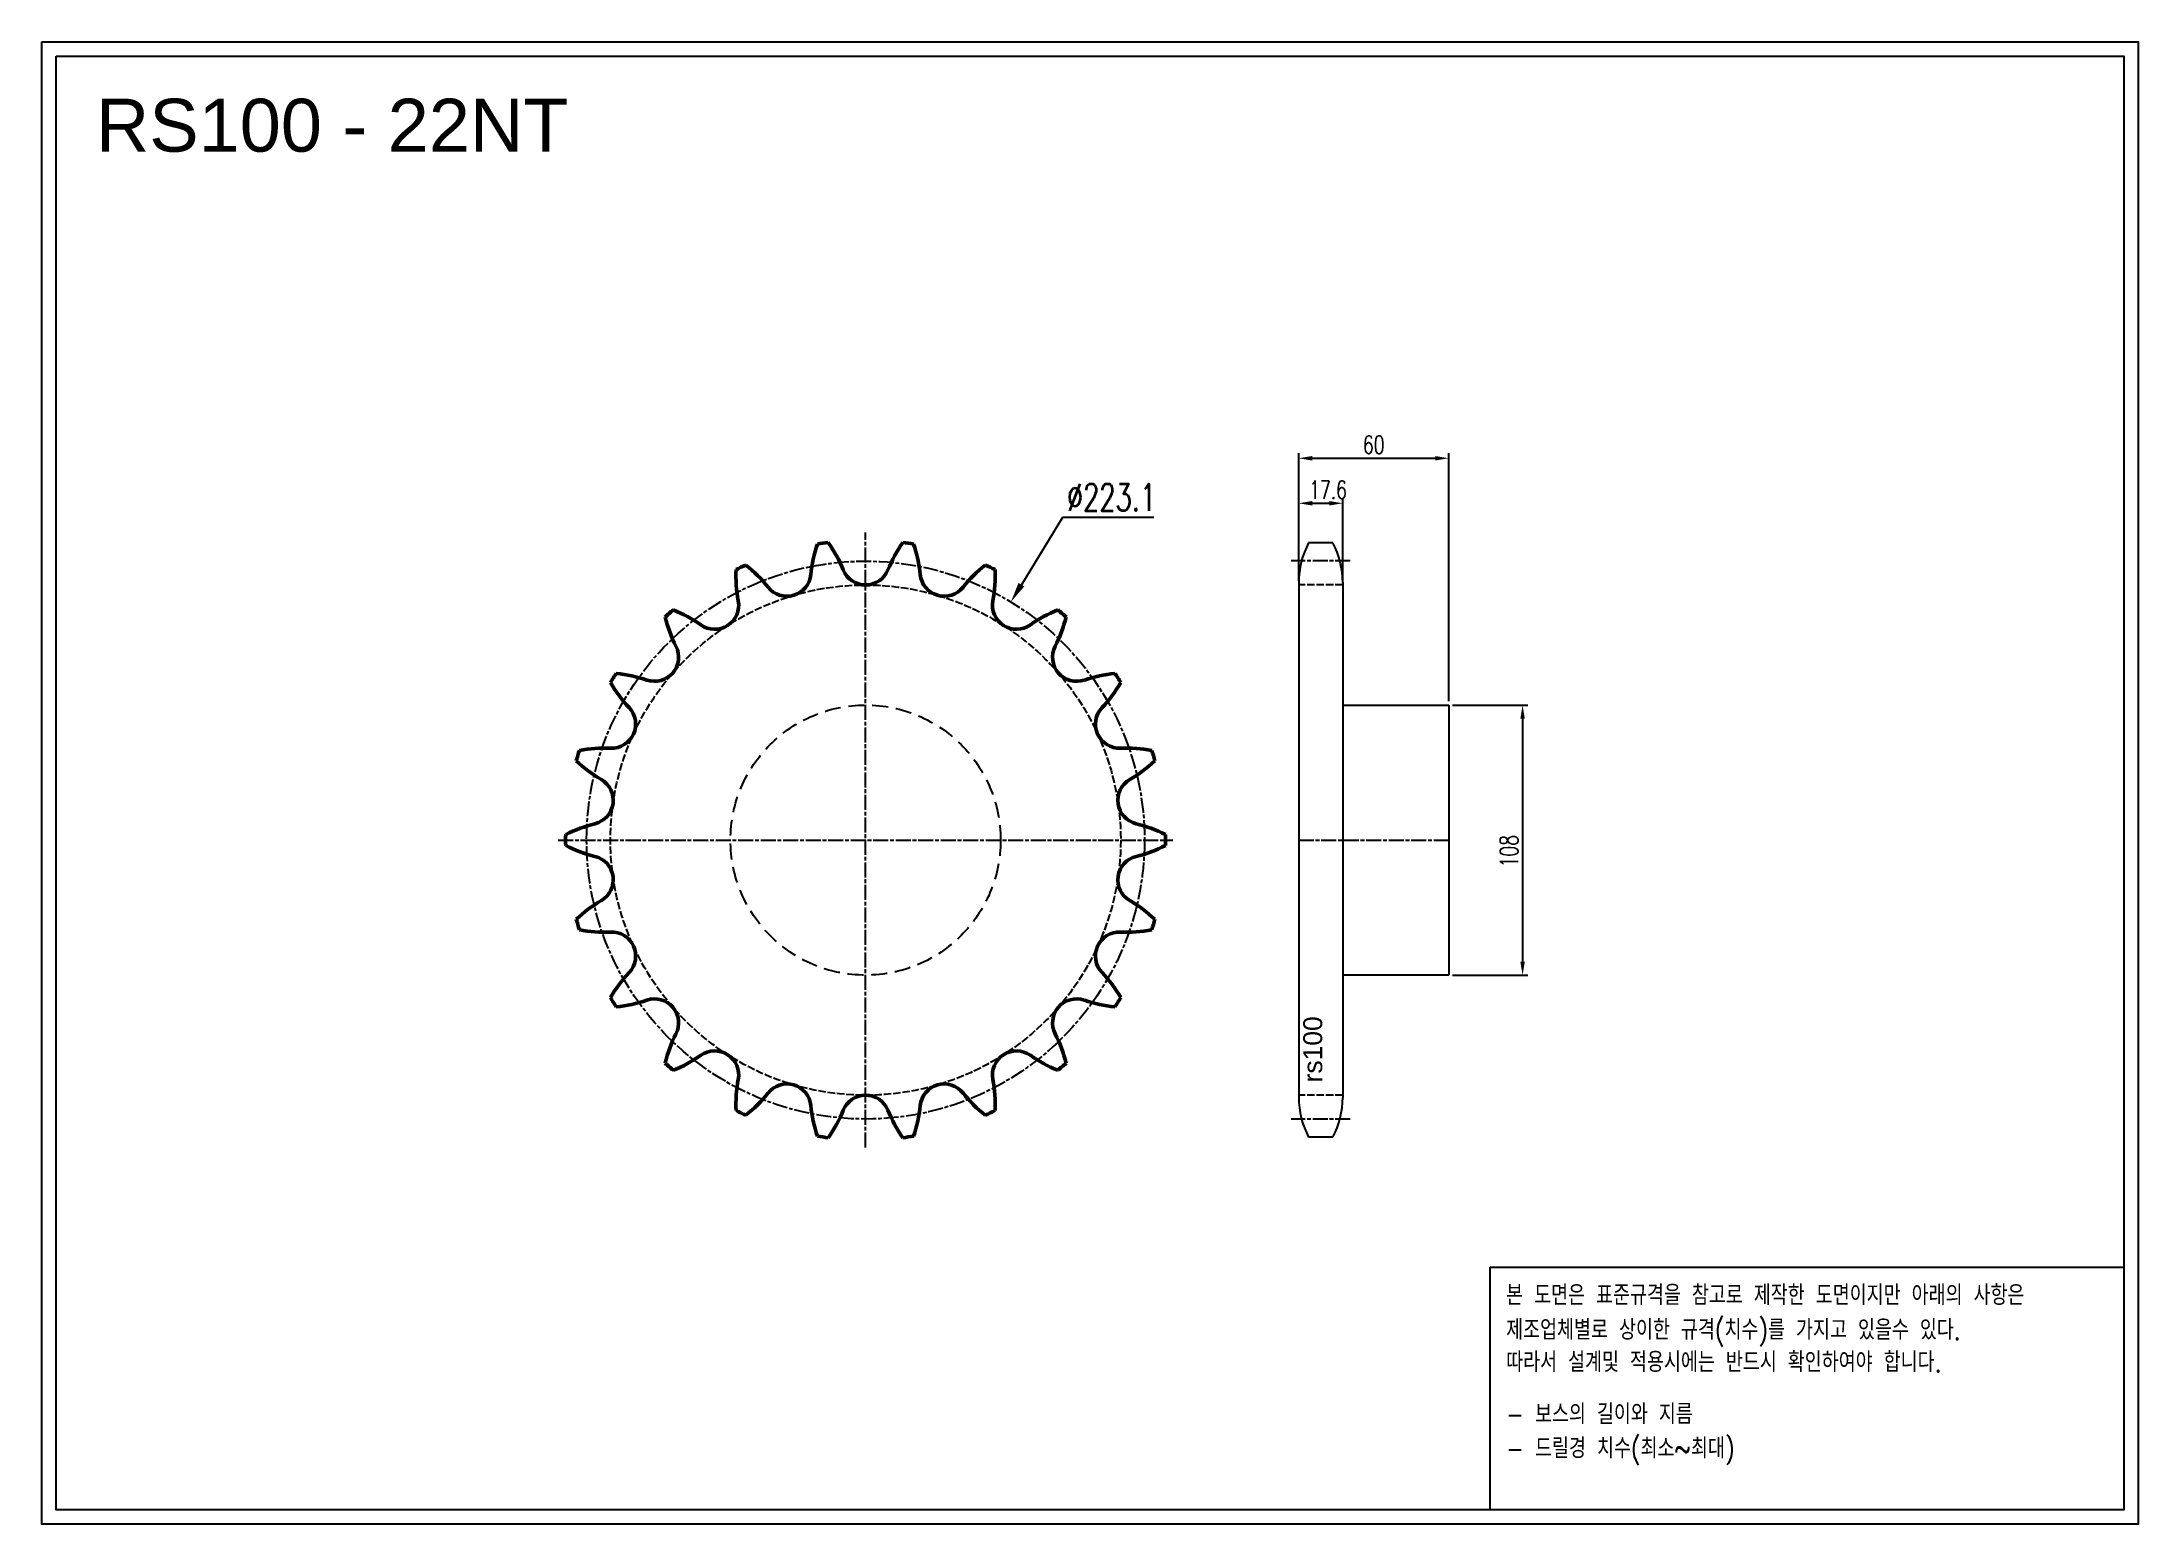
# Model space of a CAD drawing. Header units: millimetres. Extents: x -20182 to -19344, y 16388 to 16981.
import ezdxf

# ---------------------------------------------------------------- set-up
doc = ezdxf.new("R2010")
doc.units = ezdxf.units.MM
for name, pattern in [('AM_ISO02W050', [7.5, 6, -1.5]), ('AM_ISO02W050x2', [3.75, 3, -0.75]), ('AM_ISO08W050', [18, 12, -1.5, 3, -1.5]), ('AM_ISO08W050x2', [9, 6, -0.75, 1.5, -0.75]), ('HIDDEN', [9.525, 6.35, -3.175])]:
    doc.linetypes.add(name, pattern=pattern)
for name, color, linetype, lineweight in [('AM_0N', 7, 'Continuous', 50), ('AM_3N', 6, 'AM_ISO02W050', 25), ('AM_7', 4, 'AM_ISO08W050', 25), ('AM_7N', 4, 'AM_ISO08W050', 25)]:
    doc.layers.add(name, color=color, linetype=linetype, lineweight=lineweight)
doc.layers.add('HL', color=2, linetype='HIDDEN')
doc.layers.add('S-DIM', color=7, linetype='Continuous')
doc.styles.add('HAN', font='ROMANS.shx', dxfattribs={"width": 0.7, "bigfont": 'whgtxt.shx'})
doc.styles.add('HSG', font='SIMPLEX.shx', dxfattribs={"width": 0.7, "bigfont": 'HSG.shx'})
doc.styles.get("Standard").update_dxf_attribs({"font": 'arial.ttf'})
doc.dimstyles.new('APP16', dxfattribs={"dimscale": 3, "dimtxt": 2.4, "dimasz": 1.8, "dimexe": 0.7, "dimexo": 0.5, "dimgap": 0.6, "dimtad": 1, "dimtoh": 1, "dimdec": 1, "dimrnd": 0.01, "dimzin": 9, "dimdsep": 46, "dimtxsty": 'HSG', "dimcen": 0, "dimclrd": 1, "dimclre": 1, "dimclrt": 256, "dimazin": 2, "dimtp": 1, "dimtm": 1, "dimtfac": 0.5, "dimtdec": 1, "dimtofl": 0, "dimtmove": 0, "dimatfit": 3, "dimfxl": 0, "dimtvp": 1, "dimtolj": 2, "dimlwd": -1, "dimlwe": -1, "dimarcsym": 0})

# ---------------------------------------------------------------- blocks, each defined once
blk = doc.blocks.new('*D1')
at = {"layer": 'Defpoints', "color": 0, "transparency": 16777216}
for p in [(-19619.26, 16715.83), (-19619.26, 16607.83), (-19589.74, 16607.83)]:
    blk.add_point(p, dxfattribs=at)
at = {"layer": 'S-DIM', "color": 1, "transparency": 16777216}
for p, q in [((-19617.76, 16715.83), (-19587.64, 16715.83)), ((-19589.74, 16710.43), (-19589.74, 16613.23)), ((-19617.76, 16607.83), (-19587.64, 16607.83))]:
    blk.add_line(p, q, dxfattribs=at)
for points in [[(-19590.64, 16710.43), (-19588.84, 16710.43), (-19589.74, 16715.83)], [(-19590.64, 16613.23), (-19588.84, 16613.23), (-19589.74, 16607.83)]]:
    blk.add_solid(points, dxfattribs=at)
at = {"layer": 'S-DIM', "transparency": 16777216, "insert": (-19595.14, 16657.38), "char_height": 7.2, "attachment_point": 5, "rotation": 90, "style": 'HSG'}
blk.add_mtext('\\A2;108', dxfattribs=at)
blk = doc.blocks.new('*D2')
at = {"layer": 'Defpoints', "color": 0, "transparency": 16777216}
for p in [(-19661.66, 16796.52), (-19679.26, 16763.95), (-19661.66, 16763.95)]:
    blk.add_point(p, dxfattribs=at)
at = {"layer": 'S-DIM', "color": 1, "transparency": 16777216}
for p, q in [((-19679.26, 16765.45), (-19679.26, 16798.62)), ((-19661.66, 16765.45), (-19661.66, 16798.62)), ((-19673.86, 16796.52), (-19667.06, 16796.52))]:
    blk.add_line(p, q, dxfattribs=at)
for points in [[(-19673.86, 16797.42), (-19673.86, 16795.62), (-19679.26, 16796.52)], [(-19667.06, 16797.42), (-19667.06, 16795.62), (-19661.66, 16796.52)]]:
    blk.add_solid(points, dxfattribs=at)
at = {"layer": 'S-DIM', "transparency": 16777216, "insert": (-19667.54, 16801.92), "char_height": 7.2, "attachment_point": 5, "style": 'HSG'}
blk.add_mtext('\\A2;17.6', dxfattribs=at)
blk = doc.blocks.new('*D3')
at = {"layer": 'Defpoints', "color": 0, "transparency": 16777216}
for p in [(-19619.26, 16814.52), (-19679.26, 16763.95), (-19619.26, 16715.83)]:
    blk.add_point(p, dxfattribs=at)
at = {"layer": 'S-DIM', "color": 1, "transparency": 16777216}
for p, q in [((-19679.26, 16765.45), (-19679.26, 16816.62)), ((-19619.26, 16717.33), (-19619.26, 16816.62)), ((-19673.86, 16814.52), (-19624.66, 16814.52))]:
    blk.add_line(p, q, dxfattribs=at)
for points in [[(-19673.86, 16815.42), (-19673.86, 16813.62), (-19679.26, 16814.52)], [(-19624.66, 16815.42), (-19624.66, 16813.62), (-19619.26, 16814.52)]]:
    blk.add_solid(points, dxfattribs=at)
at = {"layer": 'S-DIM', "transparency": 16777216, "insert": (-19649.26, 16819.92), "char_height": 7.2, "attachment_point": 5, "style": 'HSG'}
blk.add_mtext('\\A2;60', dxfattribs=at)
blk = doc.blocks.new('notice1')
at = {"color": 4}
blk.add_lwpolyline([(-22142.12, 1735.9), (-22053.8, 1735.9), (-22053.8, 1702.07), (-22142.12, 1702.07)], close=True, dxfattribs=at)
at = {"color": 4, "style": 'HAN', "width": 0.8}
for s, p in [('본 도면은 표준규격을 참고로 제작한 도면이지만 아래의 사항은', (-22139.9, 1730.62)), ('제조업체별로 상이한 규격(치수)를 가지고 있을수 있다.', (-22139.9, 1725.78)), ('따라서 설계및 적용시에는 반드시 확인하여야 합니다.', (-22139.9, 1721.28)), ('- 보스의 길이와 지름', (-22139.9, 1714.03)), ('- 드릴경 치수(최소~최대)', (-22139.9, 1709.27))]:
    blk.add_text(s, height=2.7949, dxfattribs=at).set_placement(p)

msp = doc.modelspace()

# ---------------------------------------------------------------- linework, layer by layer
for p, q in [((-19665.64, 16780.72), (-19675.29, 16780.72)), ((-19679.26, 16764.82), (-19679.26, 16558.94)), ((-19661.66, 16764.82), (-19661.66, 16558.94)), ((-19661.66, 16715.83), (-19619.26, 16715.83)), ((-19619.26, 16715.83), (-19619.26, 16607.83)), ((-19619.26, 16607.83), (-19661.66, 16607.83)), ((-19665.64, 16543.04), (-19675.29, 16543.04))]:
    msp.add_line(p, q)
for points in [[(-20181.86, 16981.01), (-19343.61, 16981.01), (-19343.61, 16388.31), (-20181.86, 16388.31)], [(-20176.21, 16975.37), (-19349.25, 16975.37), (-19349.25, 16393.95), (-20176.21, 16393.95)]]:
    msp.add_lwpolyline(points, close=True)
for centre, start, end in [((-19645.46, 16764.82), 151.93881, 180), ((-19695.46, 16764.82), 0, 28.06119), ((-19645.46, 16558.94), 180, 208.06119), ((-19695.46, 16558.94), 331.93881, 0)]:
    msp.add_arc(centre, 33.8, start, end)
at = {"layer": 'AM_0N'}
for centre, radius, start, end in [((-19819.77, 16762.57), 54.86, 161.23551, 174.31818), ((-19852.48, 16661.83), 119.94, 97.13542, 99.22821), ((-19912.25, 16749.27), 54.86, 22.04545, 35.12812), ((-19792.71, 16749.27), 54.86, 144.87188, 157.95455), ((-19852.48, 16661.83), 119.94, 80.77179, 82.86458), ((-19885.2, 16762.57), 54.86, 5.68182, 18.76449), ((-19849.48, 16767.71), 54.86, 177.59915, 190.68182), ((-19852.48, 16661.83), 119.94, 113.49906, 115.59185), ((-19934.47, 16728.89), 54.86, 38.40909, 51.49176), ((-19883.94, 16768.96), 9.62, 218.40909, 354.31818), ((-19852.48, 16773.48), 9.62, 202.04545, 337.95455), ((-19821.03, 16768.96), 9.62, 185.68182, 321.59091), ((-19770.5, 16728.89), 54.86, 128.50824, 141.59091), ((-19852.48, 16661.83), 119.94, 64.40815, 66.50094), ((-19855.49, 16767.71), 54.86, 349.31818, 2.40085), ((-19912.84, 16755.76), 9.62, 234.77273, 10.68182), ((-19792.13, 16755.76), 9.62, 169.31818, 305.22727), ((-19852.48, 16661.83), 119.94, 129.86269, 131.95549), ((-19879.43, 16764.27), 54.86, 193.96278, 207.04545), ((-19950.04, 16703.08), 54.86, 54.77273, 67.8554), ((-19754.93, 16703.08), 54.86, 112.1446, 125.22727), ((-19825.54, 16764.27), 54.86, 332.95455, 346.03722), ((-19852.48, 16661.83), 119.94, 48.04451, 50.13731), ((-19936.86, 16734.95), 9.62, 251.13636, 27.04545), ((-19768.11, 16734.95), 9.62, 152.95455, 288.86364), ((-19852.48, 16661.83), 119.94, 146.22633, 148.31912), ((-19907.19, 16752.53), 54.86, 210.32642, 223.40909), ((-19957.71, 16673.92), 54.86, 71.13636, 84.21903), ((-19747.26, 16673.92), 54.86, 95.78097, 108.86364), ((-19797.78, 16752.53), 54.86, 316.59091, 329.67358), ((-19852.48, 16661.83), 119.94, 31.68088, 33.77367), ((-19954.04, 16708.21), 9.62, 267.5, 43.40909), ((-19750.93, 16708.21), 9.62, 136.59091, 272.5), ((-19956.85, 16643.79), 54.86, 87.5, 100.58267), ((-19748.12, 16643.79), 54.86, 79.41733, 92.5), ((-19852.48, 16661.83), 119.94, 162.58997, 164.68276), ((-19930.53, 16733.44), 54.86, 226.69006, 239.77273), ((-19774.44, 16733.44), 54.86, 300.22727, 313.30994), ((-19852.48, 16661.83), 119.94, 15.31724, 17.41003), ((-19962.99, 16677.72), 9.62, 283.86364, 59.77273), ((-19741.98, 16677.72), 9.62, 120.22727, 256.13636), ((-19947.54, 16615.12), 54.86, 103.86364, 116.94631), ((-19757.43, 16615.12), 54.86, 63.05369, 76.13636), ((-19852.48, 16661.83), 119.94, 178.9536, 181.0464), ((-19947.54, 16708.55), 54.86, 243.05369, 256.13636), ((-19757.43, 16708.55), 54.86, 283.86364, 296.94631), ((-19852.48, 16661.83), 119.94, 358.9536, 1.0464), ((-19962.99, 16645.95), 9.62, 300.22727, 76.13636), ((-19741.98, 16645.95), 9.62, 103.86364, 239.77273), ((-19930.53, 16590.23), 54.86, 120.22727, 133.30994), ((-19774.44, 16590.23), 54.86, 46.69006, 59.77273), ((-19852.48, 16661.83), 119.94, 195.31724, 197.41003), ((-19956.85, 16679.88), 54.86, 259.41733, 272.5), ((-19954.04, 16615.46), 9.62, 316.59091, 92.5), ((-19750.93, 16615.46), 9.62, 87.5, 223.40909), ((-19748.12, 16679.88), 54.86, 267.5, 280.58267), ((-19852.48, 16661.83), 119.94, 342.58997, 344.68276), ((-19907.19, 16571.14), 54.86, 136.59091, 149.67358), ((-19797.78, 16571.14), 54.86, 30.32642, 43.40909), ((-19852.48, 16661.83), 119.94, 211.68088, 213.77367), ((-19957.71, 16649.74), 54.86, 275.78097, 288.86364), ((-19936.86, 16588.72), 9.62, 332.95455, 108.86364), ((-19768.11, 16588.72), 9.62, 71.13636, 207.04545), ((-19747.26, 16649.74), 54.86, 251.13636, 264.21903), ((-19852.48, 16661.83), 119.94, 326.22633, 328.31912), ((-19879.43, 16559.4), 54.86, 152.95455, 166.03722), ((-19825.54, 16559.4), 54.86, 13.96278, 27.04545), ((-19852.48, 16661.83), 119.94, 228.04451, 230.13731), ((-19950.04, 16620.59), 54.86, 292.1446, 305.22727), ((-19912.84, 16567.91), 9.62, 349.31818, 125.22727), ((-19792.13, 16567.91), 9.62, 54.77273, 190.68182), ((-19754.93, 16620.59), 54.86, 234.77273, 247.8554), ((-19852.48, 16661.83), 119.94, 309.86269, 311.95549), ((-19849.48, 16555.96), 54.86, 169.31818, 182.40085), ((-19883.94, 16554.71), 9.62, 5.68182, 141.59091), ((-19821.03, 16554.71), 9.62, 38.40909, 174.31818), ((-19855.49, 16555.96), 54.86, 357.59915, 10.68182), ((-19934.47, 16594.78), 54.86, 308.50824, 321.59091), ((-19819.77, 16561.1), 54.86, 185.68182, 198.76449), ((-19852.48, 16550.19), 9.62, 22.04545, 157.95455), ((-19885.2, 16561.1), 54.86, 341.23551, 354.31818), ((-19770.5, 16594.78), 54.86, 218.40909, 231.49176), ((-19852.48, 16661.83), 119.94, 244.40815, 246.50094), ((-19912.25, 16574.39), 54.86, 324.87188, 337.95455), ((-19792.71, 16574.39), 54.86, 202.04545, 215.12812), ((-19852.48, 16661.83), 119.94, 293.49906, 295.59185), ((-19852.48, 16661.83), 119.94, 260.77179, 262.86458), ((-19852.48, 16661.83), 119.94, 277.13542, 279.22821)]:
    msp.add_arc(centre, radius, start, end, dxfattribs=at)
at = {"layer": 'AM_3N', "linetype": 'AM_ISO02W050x2'}
for p, q in [((-19661.66, 16763.95), (-19679.26, 16763.95)), ((-19661.66, 16559.81), (-19679.26, 16559.81))]:
    msp.add_line(p, q, dxfattribs=at)
msp.add_circle((-19852.48, 16661.83), 102.02, dxfattribs=at)
at = {"layer": 'AM_7', "linetype": 'AM_ISO08W050x2'}
for p, q in [((-19658.66, 16773.48), (-19682.26, 16773.48)), ((-19679.26, 16661.83), (-19619.26, 16661.83)), ((-19658.66, 16550.29), (-19682.26, 16550.29))]:
    msp.add_line(p, q, dxfattribs=at)
msp.add_circle((-19852.48, 16661.83), 111.55, dxfattribs=at)
at = {"layer": 'AM_7N', "linetype": 'AM_ISO08W050x2'}
for p, q in [((-19852.48, 16538.9), (-19852.48, 16784.77)), ((-19975.42, 16661.83), (-19729.55, 16661.83))]:
    msp.add_line(p, q, dxfattribs=at)
at = {"layer": 'HL'}
msp.add_circle((-19852.48, 16661.83), 54, dxfattribs=at)
at = {"layer": 'S-DIM', "color": 1}
for p, q in [((-19773.75, 16790.85), (-19790.16, 16763.97)), ((-19737.21, 16790.85), (-19773.75, 16790.85))]:
    msp.add_line(p, q, dxfattribs=at)
msp.add_solid([(-19791.31, 16764.67), (-19789.01, 16763.27), (-19794.38, 16757.05)], dxfattribs=at)

# ---------------------------------------------------------------- block references
at = {"xscale": 2.869411184639999, "yscale": 2.869411184639999, "zscale": 2.869411184639999}
msp.add_blockref('notice1', (43932.16, 11510.02), dxfattribs=at)

# ---------------------------------------------------------------- texts
msp.add_text('RS100 - 22NT', height=21.168).set_placement((-20160.27, 16937.12))
at = {"insert": (-19677.44, 16564.94), "char_height": 7.56, "width": 32.5046, "attachment_point": 1, "rotation": 90}
msp.add_mtext('rs100', dxfattribs=at)
at = {"layer": 'S-DIM', "insert": (-19754.13, 16798.95), "char_height": 10.8, "attachment_point": 5, "style": 'HSG'}
msp.add_mtext('\\A2;∅223.1', dxfattribs=at)

# ---------------------------------------------------------------- dimensions: what is measured, and where the dimension line sits
at = {"layer": 'S-DIM'}
dim = msp.add_linear_dim(base=(-19619.26, 16814.52), p1=(-19679.26, 16763.95), p2=(-19619.26, 16715.83), dimstyle='APP16', dxfattribs=at)
dim.commit()
dim.dimension.update_dxf_attribs({"geometry": '*D3', "text_midpoint": (-19649.26, 16819.92)})
dim = msp.add_linear_dim(base=(-19661.66, 16796.52), p1=(-19679.26, 16763.95), p2=(-19661.66, 16763.95), dimstyle='APP16', dxfattribs=at)
dim.commit()
dim.dimension.update_dxf_attribs({"geometry": '*D2', "text_midpoint": (-19667.54, 16796.52), "dimtype": 128})
dim = msp.add_linear_dim(base=(-19589.74, 16607.83), p1=(-19619.26, 16715.83), p2=(-19619.26, 16607.83), angle=90, dimstyle='APP16', dxfattribs=at)
dim.commit()
dim.dimension.update_dxf_attribs({"geometry": '*D1', "text_midpoint": (-19589.74, 16657.38), "dimtype": 128})

doc.saveas('drawing.dxf')
